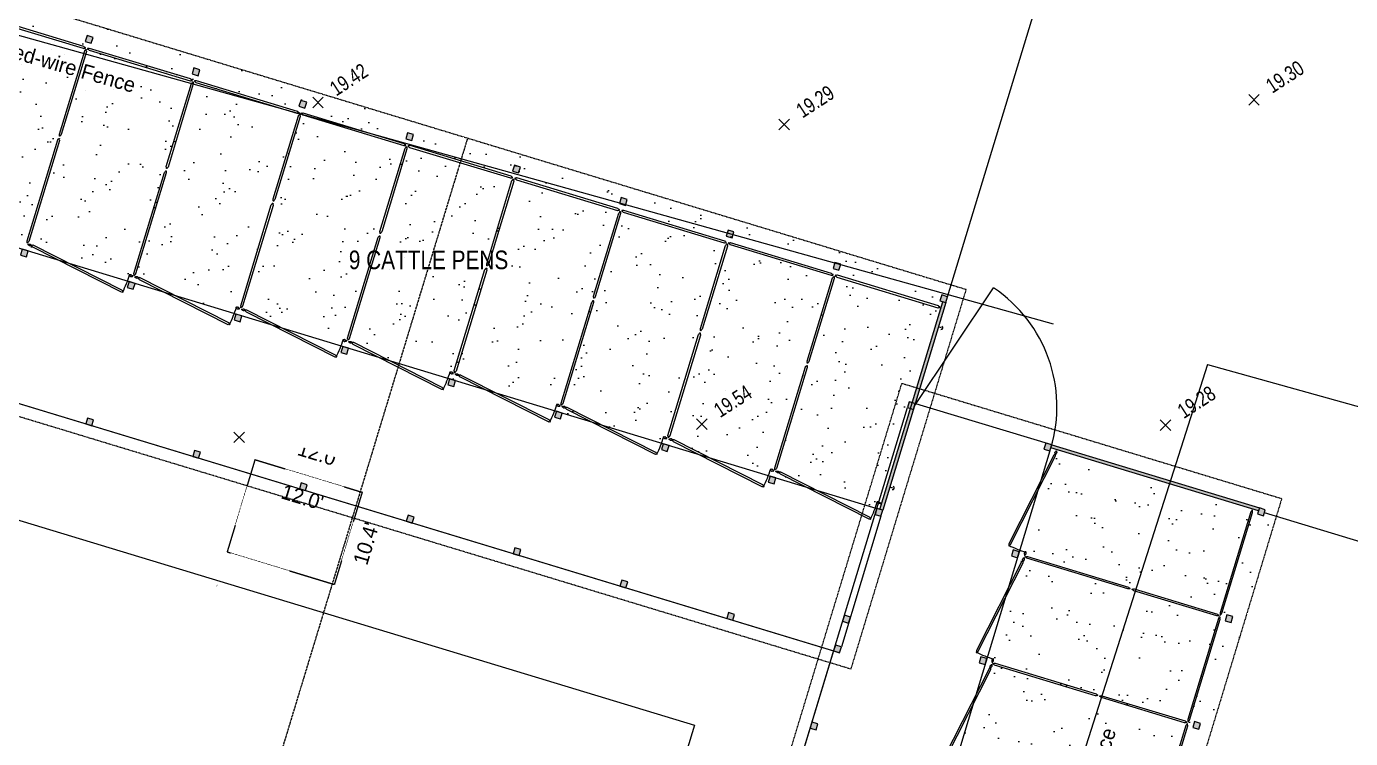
# Model space of a CAD drawing. Header units: inches. Extents: x -625442 to 34963, y -27993 to 66986.
# Drawn here: x -336129 to -334421, y 32038 to 32957 of the extents above; entities that cross this region are included whole.
import ezdxf
from ezdxf.enums import TextEntityAlignment as Align

# ---------------------------------------------------------------- set-up
doc = ezdxf.new("R2010")
doc.units = ezdxf.units.IN
doc.header["$LTSCALE"] = 0.5
doc.header["$MEASUREMENT"] = 0
for name, pattern in [('CENTERX2', [4, 2.5, -0.5, 0.5, -0.5]), ('DASHED2', [0.375, 0.25, -0.125]), ('HIDDEN', [0.375, 0.25, -0.125])]:
    doc.linetypes.add(name, pattern=pattern)
for name, color, linetype in [('A-ANNO-SYMB', 254, 'Continuous'), ('A-ANNO-TEXT', 30, 'Continuous'), ('A-BLDG-ELEV-HIDN', 252, 'HIDDEN'), ('A-ELEV-PATT-SH30', 201, 'Continuous'), ('A-FLOR-BELO-LGHT', 143, 'Continuous'), ('A-WALL-OTLN', 90, 'Continuous'), ('BUILDING', 253, 'DASHED2'), ('FENCE', 7, 'FEN_LINE'), ('P-BELOW-LIGHT', 143, 'Continuous'), ('P-DOOR', 51, 'Continuous'), ('P-FURNITURE', 201, 'Continuous'), ('SPOT ELEVATION TEXT', 252, 'Continuous'), ('TEXT', 7, 'Continuous')]:
    doc.layers.add(name, color=color, linetype=linetype)
doc.layers.add('HA-Grid Line', color=104, linetype='CENTERX2', lineweight=15)
doc.styles.add('1-8T', font='Arial.ttf', dxfattribs={"width": 0.8, "height": 24})
doc.styles.add('BLDG', font='IC-Romans.shx', dxfattribs={"width": 0.8})
doc.styles.get("Standard").update_dxf_attribs({"font": 'Arial.ttf'})
doc.styles.add('TXT', font='IC-Romans.shx')
doc.linetypes.add('FEN_LINE', pattern='A,0.5,-0.2,[" X ",Standard,S=0.1,R=0,X=-0.1,Y=-0.05],-0.25', length=0.95)

# ---------------------------------------------------------------- blocks, each defined once
blk = doc.blocks.new('SPT10')
at = {"color": 0, "linetype": 'Continuous'}
for p, q in [((-0.354, -0.354), (0.354, 0.354)), ((0.354, -0.354), (-0.354, 0.354))]:
    blk.add_line(p, q, dxfattribs=at)

msp = doc.modelspace()

# ---------------------------------------------------------------- hatches: boundary and pattern name
at = {"layer": 'A-ANNO-SYMB', "ltscale": 0.5}
h = msp.add_hatch(dxfattribs=at)
h.set_pattern_fill('ANSI31', color=256, angle=73.11484956)
h.set_pattern_definition([(118.11484956, (-208431.28136, 336450.3655), (-0.11025059531, -0.05890506119), [])])
h.paths.add_polyline_path([(-334914.91598, 31095.55714), (-334917.23961, 31087.90203), (-334909.5845, 31085.5784), (-334907.26087, 31093.23351)])
h.paths.add_polyline_path([(-335184.00669, 31173.05676), (-335185.1685, 31169.22921), (-334917.23961, 31087.90203), (-334916.0778, 31091.72959)])
h.paths.add_polyline_path([(-334873.09057, 31233.34914), (-334875.41421, 31225.69403), (-334867.7591, 31223.3704), (-334865.43546, 31231.02551)])
h.paths.add_polyline_path([(-335190.49998, 31179.20795), (-335192.82361, 31171.55284), (-335185.1685, 31169.22921), (-335184.00669, 31173.05676), (-335182.84487, 31176.88432)])
h.paths.add_polyline_path([(-335148.67458, 31316.99995), (-335150.99821, 31309.34484), (-335143.3431, 31307.02121), (-335141.01946, 31314.67632)])
h.paths.add_polyline_path([(-335106.84917, 31454.79195), (-335109.1728, 31447.13684), (-335101.51769, 31444.81321), (-335099.19406, 31452.46832)])
h.paths.add_polyline_path([(-334831.26517, 31371.14114), (-334833.5888, 31363.48603), (-334825.93369, 31361.1624), (-334823.61006, 31368.81751)])
h.paths.add_polyline_path([(-334789.43976, 31508.93314), (-334791.7634, 31501.27803), (-334784.10829, 31498.9544), (-334781.78465, 31506.60951)])
h.paths.add_polyline_path([(-335065.02376, 31592.58395), (-335067.3474, 31584.92884), (-335059.69229, 31582.60521), (-335057.36865, 31590.26032)])
h.paths.add_polyline_path([(-335023.19836, 31730.37595), (-335025.52199, 31722.72084), (-335017.86688, 31720.39721), (-335015.54325, 31728.05232)])
h.paths.add_polyline_path([(-334747.61436, 31646.72514), (-334749.93799, 31639.07003), (-334742.28288, 31636.7464), (-334739.95925, 31644.40151)])
h.paths.add_polyline_path([(-334705.78895, 31784.51714), (-334708.11259, 31776.86203), (-334700.45748, 31774.5384), (-334698.13384, 31782.19351)])
h.paths.add_polyline_path([(-334981.37295, 31868.16796), (-334983.69659, 31860.51284), (-334976.04148, 31858.18921), (-334973.71784, 31865.84432)])
h.paths.add_polyline_path([(-334939.54755, 32005.95996), (-334941.87118, 31998.30484), (-334934.21607, 31995.98121), (-334931.89244, 32003.63632)])
h.paths.add_polyline_path([(-334663.96355, 31922.30915), (-334666.28718, 31914.65403), (-334658.63207, 31912.3304), (-334656.30844, 31919.98551)])
h.paths.add_polyline_path([(-334622.13814, 32060.10115), (-334624.46178, 32052.44604), (-334616.80667, 32050.1224), (-334614.48303, 32057.77751)])
h.paths.add_polyline_path([(-334897.72214, 32143.75196), (-334900.04578, 32136.09685), (-334892.39067, 32133.77321), (-334890.06703, 32141.42832)])
h.paths.add_polyline_path([(-334855.89674, 32281.54396), (-334858.22037, 32273.88885), (-334850.56526, 32271.56521), (-334848.24163, 32279.22032)])
h.paths.add_polyline_path([(-334580.31274, 32197.89315), (-334582.63637, 32190.23804), (-334574.98126, 32187.9144), (-334572.65763, 32195.56951)])
h.paths.add_polyline_path([(-334538.48733, 32335.68515), (-334539.64915, 32331.85759), (-334540.81097, 32328.03004), (-334533.15585, 32325.7064), (-334530.83222, 32333.36151)])
h.paths.add_polyline_path([(-334806.41622, 32417.01232), (-334807.57804, 32413.18477), (-334539.64915, 32331.85759), (-334538.48733, 32335.68515)])
h.paths.add_polyline_path([(-334814.07133, 32419.33596), (-334816.39497, 32411.68085), (-334808.73986, 32409.35721), (-334806.41622, 32417.01232)])
h.paths.add_polyline_path([(-334990.13889, 32472.77953), (-334991.30071, 32468.95198), (-334992.46252, 32465.12442), (-334984.80741, 32462.80079), (-334982.48378, 32470.4559)])
h.paths.add_polyline_path([(-335031.9643, 32334.98753), (-335034.28793, 32327.33242), (-335026.63282, 32325.00879), (-335024.30918, 32332.6639)])
h.paths.add_polyline_path([(-335073.7897, 32197.19553), (-335076.11333, 32189.54042), (-335068.45822, 32187.21679), (-335066.13459, 32194.8719)])
h.paths.add_polyline_path([(-335115.61511, 32059.40353), (-335117.93874, 32051.74842), (-335110.28363, 32049.42478), (-335107.95999, 32057.0799)])
h.paths.add_polyline_path([(-335157.44051, 31921.61153), (-335159.76414, 31913.95642), (-335152.10903, 31911.63278), (-335149.7854, 31919.28789)])
h.paths.add_polyline_path([(-335199.26592, 31783.81953), (-335201.58955, 31776.16442), (-335193.93444, 31773.84078), (-335191.61081, 31781.49589)])
h.paths.add_polyline_path([(-335241.09132, 31646.02753), (-335243.41496, 31638.37242), (-335235.75984, 31636.04878), (-335233.43621, 31643.70389)])
h.paths.add_polyline_path([(-335282.91673, 31508.23553), (-335285.24036, 31500.58041), (-335277.58525, 31498.25678), (-335275.26162, 31505.91189)])
h.paths.add_polyline_path([(-335324.74213, 31370.44353), (-335327.06577, 31362.78841), (-335319.41065, 31360.46478), (-335317.08702, 31368.11989)])
h.paths.add_polyline_path([(-335366.56754, 31232.65152), (-335368.89117, 31224.99641), (-335361.23606, 31222.67278), (-335358.91243, 31230.32789)])
at = {"layer": 'A-ELEV-PATT-SH30', "ltscale": 0.5}
h = msp.add_hatch(dxfattribs=at)
h.set_pattern_fill('AR-SAND', color=256, scale=32, angle=163.11484956)
h.set_pattern_definition([(200.61485, (-286831.966, -12535.935), (-15.980045, -59.585694), [0, -48.64, 0, -54.4, 0, -52]), (170.61485, (-286831.97, -12535.935), (-80.42188, -69.96612), [0, -26.24, 0, -43.84, 0, -16.8]), (130.61485, (-286794.303, -12547.367), (-95.409007, 28.771216), [0, -16, 0, -57.6, 0, -75.2]), (120.61485, (-286794.3, -12547.37), (-100.20652, 1.06573), [0, -8, 0, -37.76, 0, -43.2])])
h.paths.add_polyline_path([(-335182.84487, 31176.88432), (-334807.57804, 32413.18477), (-334516.68382, 32324.88669), (-334891.95065, 31088.58624)])

# ---------------------------------------------------------------- linework, layer by layer
at = {"layer": 'A-BLDG-ELEV-HIDN', "ltscale": 0.5}
for p, q in [((-336202.932, 33008.11949), (-334916.87333, 32617.74904)), ((-334916.87333, 32617.74904), (-335065.58588, 32127.82192)), ((-335390.01048, 31210.5059), (-334999.64003, 32496.56458)), ((-334999.64003, 32496.56458), (-334509.71291, 32347.85202)), ((-334509.71291, 32347.85202), (-334900.08336, 31061.79335))]:
    msp.add_line(p, q, dxfattribs=at)
at = {"layer": 'A-FLOR-BELO-LGHT', "ltscale": 0.5}
for p, q in [((-334806.41622, 32417.01232), (-334990.13889, 32472.77953)), ((-335368.89117, 31224.99641), (-334992.46252, 32465.12442)), ((-334808.73986, 32409.35721), (-335182.84487, 31176.88432))]:
    msp.add_line(p, q, dxfattribs=at)
at = {"layer": 'A-WALL-OTLN', "ltscale": 0.5}
for p, q in [((-334948.67117, 32568.07854), (-334952.49873, 32569.24035)), ((-335011.40556, 32361.40281), (-335015.23311, 32362.56463))]:
    msp.add_line(p, q, dxfattribs=at)
for points in [[(-336045.31801, 32935.19603), (-336042.99438, 32942.85114), (-336050.64949, 32945.17477), (-336052.97312, 32937.51966)], [(-335907.52601, 32893.37062), (-335905.20238, 32901.02574), (-335912.85749, 32903.34937), (-335915.18112, 32895.69426)], [(-335769.73401, 32851.54522), (-335767.41038, 32859.20033), (-335775.06549, 32861.52396), (-335777.38912, 32853.86885)], [(-335631.94201, 32809.71981), (-335629.61838, 32817.37492), (-335637.27349, 32819.69856), (-335639.59712, 32812.04345)], [(-335494.15001, 32767.89441), (-335491.82638, 32775.54952), (-335499.48149, 32777.87315), (-335501.80512, 32770.21804)], [(-335356.35801, 32726.069), (-335354.03438, 32733.72411), (-335361.68949, 32736.04775), (-335364.01312, 32728.39264)], [(-335218.56601, 32684.2436), (-335216.24238, 32691.89871), (-335223.89749, 32694.22234), (-335226.22112, 32686.56723)], [(-336128.96882, 32659.61203), (-336126.64519, 32667.26714), (-336134.3003, 32669.59077), (-336136.62394, 32661.93566)], [(-335080.77401, 32642.41819), (-335078.45037, 32650.0733), (-335086.10549, 32652.39694), (-335088.42912, 32644.74183)], [(-335991.17682, 32617.78662), (-335988.85319, 32625.44173), (-335996.5083, 32627.76537), (-335998.83193, 32620.11026)], [(-334942.98201, 32600.59279), (-334940.65837, 32608.2479), (-334948.31349, 32610.57153), (-334950.63712, 32602.91642)], [(-335028.13674, 32333.82571), (-334946.80956, 32601.7546), (-334942.98201, 32600.59279), (-335024.30918, 32332.6639)], [(-335853.38482, 32575.96122), (-335851.06119, 32583.61633), (-335858.7163, 32585.93996), (-335861.03993, 32578.28485)], [(-335715.59282, 32534.13581), (-335713.26919, 32541.79092), (-335720.9243, 32544.11456), (-335723.24793, 32536.45945)], [(-334992.46252, 32465.12442), (-334984.80741, 32462.80079), (-334982.48378, 32470.4559), (-334990.13889, 32472.77953)], [(-336044.6204, 32441.71907), (-336042.29676, 32449.37418), (-336049.95187, 32451.69781), (-336052.27551, 32444.0427)], [(-335440.00882, 32450.485), (-335437.68519, 32458.14011), (-335445.3403, 32460.46375), (-335447.66393, 32452.80864)], [(-335302.21682, 32408.6596), (-335299.89319, 32416.31471), (-335307.5483, 32418.63834), (-335309.87193, 32410.98323)], [(-334816.39497, 32411.68085), (-334808.73986, 32409.35721), (-334806.41622, 32417.01232), (-334814.07133, 32419.33596)], [(-334806.41622, 32417.01232), (-334538.48733, 32335.68515), (-334539.64915, 32331.85759), (-334807.57804, 32413.18477)], [(-335906.8284, 32399.89366), (-335904.50476, 32407.54877), (-335912.15987, 32409.87241), (-335914.48351, 32402.21729)], [(-335164.42482, 32366.83419), (-335162.10119, 32374.4893), (-335169.7563, 32376.81294), (-335172.07993, 32369.15782)], [(-335034.28793, 32327.33242), (-335026.63282, 32325.00879), (-335024.30918, 32332.6639), (-335031.9643, 32334.98753)], [(-335026.63282, 32325.00879), (-335024.30918, 32332.6639), (-335031.9643, 32334.98753), (-335034.28793, 32327.33242)], [(-334540.81097, 32328.03004), (-334533.15585, 32325.7064), (-334530.83222, 32333.36151), (-334538.48733, 32335.68515)], [(-335631.24439, 32316.24285), (-335628.92076, 32323.89796), (-335636.57587, 32326.2216), (-335638.89951, 32318.56648)], [(-335493.45239, 32274.41745), (-335491.12876, 32282.07256), (-335498.78387, 32284.39619), (-335501.1075, 32276.74108)], [(-334858.22037, 32273.88885), (-334850.56526, 32271.56521), (-334848.24163, 32279.22032), (-334855.89674, 32281.54396)], [(-335355.66039, 32232.59204), (-335353.33676, 32240.24715), (-335360.99187, 32242.57078), (-335363.3155, 32234.91567)], [(-335217.86839, 32190.76663), (-335215.54476, 32198.42175), (-335223.19987, 32200.74538), (-335225.5235, 32193.09027)], [(-335076.11333, 32189.54042), (-335068.45822, 32187.21679), (-335066.13459, 32194.8719), (-335073.7897, 32197.19553)], [(-334582.63637, 32190.23804), (-334574.98126, 32187.9144), (-334572.65763, 32195.56951), (-334580.31274, 32197.89315)], [(-335080.07639, 32148.94123), (-335077.75276, 32156.59634), (-335085.40787, 32158.91997), (-335087.7315, 32151.26486)], [(-334900.04578, 32136.09685), (-334892.39067, 32133.77321), (-334890.06703, 32141.42832), (-334897.72214, 32143.75196)], [(-335117.93874, 32051.74842), (-335110.28363, 32049.42478), (-335107.95999, 32057.0799), (-335115.61511, 32059.40353)], [(-334624.46178, 32052.44604), (-334616.80667, 32050.1224), (-334614.48303, 32057.77751), (-334622.13814, 32060.10115)]]:
    msp.add_lwpolyline(points, close=True, dxfattribs=at)
for centre in [(-334948.67117, 32568.07854), (-335011.40556, 32361.40281)]:
    msp.add_arc(centre, 2, 253.11484956, 73.11484956, dxfattribs=at)
at = {"layer": 'BUILDING'}
for points in [[(-335834.14096, 32398.08465), (-335870.00045, 32279.1342)], [(-335834.14096, 32398.08465), (-335695.90161, 32356.03041)], [(-335695.79621, 32356.37844), (-335731.76066, 32237.07983)], [(-335870.00045, 32279.1342), (-335731.76066, 32237.07983)], [(-335882.80053, 32236.67473), (-335883.49325, 32234.37687)]]:
    msp.add_lwpolyline(points, dxfattribs=at)
at = {"layer": 'FENCE'}
for points in [[(-336824.1653, 33137.0938), (-334804.55874, 32573.37983)], [(-334605.50601, 32520.83878), (-334925.05576, 31518.32172)], [(-334605.50601, 32520.83878), (-333034.23934, 32082.89605)]]:
    msp.add_lwpolyline(points, dxfattribs=at)
at = {"layer": 'P-BELOW-LIGHT'}
for p, q in [((-334940.65837, 32608.2479), (-334731.53135, 33297.2079)), ((-335026.63282, 32325.00879), (-335077.75276, 32156.59634))]:
    msp.add_line(p, q, dxfattribs=at)
msp.add_lwpolyline([(-333800.33179, 30757.23609), (-333425.06496, 31993.53654), (-334531.99404, 32329.53396)], dxfattribs=at)
at = {"layer": 'P-DOOR'}
msp.add_line((-334983.6456, 32466.62834), (-334881.36647, 32619.58252), dxfattribs=at)
msp.add_arc((-334983.6456, 32466.62834), 184, 343.11484956, 56.22969912, dxfattribs=at)
at = {"layer": 'P-FURNITURE', "ltscale": 0.5, "flags": 128}
for points in [[(-336055.59502, 32928.69621, 0.2506464417), (-336054.49638, 32928.91488), (-336053.43216, 32928.76437, 0.8565738161), (-336053.14515, 32929.7099), (-336054.11347, 32930.17634, 0.2506464418), (-336054.90519, 32930.96882), (-336185.14532, 32970.50193, 0.2506464418), (-336186.24397, 32970.28325), (-336187.30819, 32970.43377, 0.8565738161), (-336187.59519, 32969.48823), (-336186.62687, 32969.02179, 0.2506464417), (-336185.83515, 32968.22932)], [(-336051.48475, 32924.59256), (-336084.04695, 32817.31776, -0.2506464417), (-336084.83943, 32816.52604), (-336085.30587, 32815.55772, -0.8565738161), (-336086.25141, 32815.84472), (-336086.10089, 32816.90894, -0.2506464418), (-336086.31957, 32818.00759), (-336053.75736, 32925.28238, -0.2506464418), (-336052.96488, 32926.0741), (-336052.49844, 32927.04243, -0.8565738161), (-336051.5529, 32926.75542), (-336051.70342, 32925.6912, -0.2506464417)], [(-335917.81121, 32886.87329, 0.2506464417), (-335916.71256, 32887.09196), (-335915.64834, 32886.94145, 0.8565738161), (-335915.36134, 32887.88698), (-335916.32966, 32888.35342, 0.2506464418), (-335917.12138, 32889.1459), (-336047.36151, 32928.67901, 0.2506464418), (-336048.46015, 32928.46033), (-336049.52437, 32928.61085, 0.8565738161), (-336049.81138, 32927.66531), (-336048.84306, 32927.19887, 0.2506464417), (-336048.05134, 32926.4064)], [(-335913.69275, 32882.76715), (-335946.25495, 32775.49235, -0.2506464417), (-335947.04743, 32774.70063), (-335947.51387, 32773.73231, -0.8565738161), (-335948.45941, 32774.01932), (-335948.30889, 32775.08354, -0.2506464418), (-335948.52756, 32776.18218), (-335915.96536, 32883.45698, -0.2506464418), (-335915.17288, 32884.2487), (-335914.70644, 32885.21702, -0.8565738161), (-335913.7609, 32884.93001), (-335913.91142, 32883.86579, -0.2506464417)], [(-335780.02739, 32845.05037, 0.2506464417), (-335778.92875, 32845.26904), (-335777.86453, 32845.11852, 0.8565738161), (-335777.57752, 32846.06406), (-335778.54584, 32846.5305, 0.2506464418), (-335779.33756, 32847.32298), (-335909.57769, 32886.85609, 0.2506464418), (-335910.67634, 32886.63741), (-335911.74055, 32886.78793, 0.8565738161), (-335912.02756, 32885.84239), (-335911.05924, 32885.37595, 0.2506464417), (-335910.26752, 32884.58348)], [(-335775.90074, 32840.94174), (-335808.46295, 32733.66695, -0.2506464417), (-335809.25543, 32732.87523), (-335809.72187, 32731.90691, -0.8565738161), (-335810.66741, 32732.19391), (-335810.51689, 32733.25813, -0.2506464418), (-335810.73556, 32734.35678), (-335778.17336, 32841.63157, -0.2506464418), (-335777.38088, 32842.42329), (-335776.91444, 32843.39161, -0.8565738161), (-335775.9689, 32843.10461), (-335776.11942, 32842.04039, -0.2506464417)], [(-335642.24357, 32803.22745, 0.2506464417), (-335641.14493, 32803.44612), (-335640.08071, 32803.2956, 0.8565738161), (-335639.7937, 32804.24114), (-335640.76203, 32804.70758, 0.2506464418), (-335641.55375, 32805.50006), (-335771.79388, 32845.03317, 0.2506464418), (-335772.89252, 32844.81449), (-335773.95674, 32844.96501, 0.8565738161), (-335774.24375, 32844.01947), (-335773.27542, 32843.55303, 0.2506464417), (-335772.4837, 32842.76055)], [(-336086.33925, 32809.76589), (-336125.87236, 32679.52576, -0.2506464417), (-336126.66484, 32678.73404), (-336127.13128, 32677.76572, -0.8565738161), (-336128.07681, 32678.05272), (-336127.9263, 32679.11694, -0.2506464418), (-336128.14497, 32680.21559), (-336088.61186, 32810.45572, -0.2506464418), (-336087.81939, 32811.24744), (-336087.35294, 32812.21576, -0.8565738161), (-336086.40741, 32811.92875), (-336086.55792, 32810.86453, -0.2506464417)], [(-335638.10874, 32799.11634), (-335670.67095, 32691.84154, -0.2506464417), (-335671.46343, 32691.04982), (-335671.92987, 32690.0815, -0.8565738161), (-335672.8754, 32690.36851), (-335672.72489, 32691.43273, -0.2506464418), (-335672.94356, 32692.53137), (-335640.38135, 32799.80617, -0.2506464418), (-335639.58888, 32800.59789), (-335639.12244, 32801.56621, -0.8565738161), (-335638.1769, 32801.2792), (-335638.32742, 32800.21498, -0.2506464417)], [(-335504.45976, 32761.40452, 0.2506464417), (-335503.36111, 32761.6232), (-335502.2969, 32761.47268, 0.8565738161), (-335502.00989, 32762.41822), (-335502.97821, 32762.88466, 0.2506464418), (-335503.76993, 32763.67714), (-335634.01006, 32803.21024, 0.2506464418), (-335635.1087, 32802.99157), (-335636.17292, 32803.14209, 0.8565738161), (-335636.45993, 32802.19655), (-335635.49161, 32801.73011, 0.2506464417), (-335634.69989, 32800.93763)], [(-335948.54725, 32767.94048), (-335988.08036, 32637.70035, -0.2506464417), (-335988.87283, 32636.90863), (-335989.33928, 32635.94031, -0.8565738161), (-335990.28481, 32636.22732), (-335990.1343, 32637.29154, -0.2506464418), (-335990.35297, 32638.39018), (-335950.81986, 32768.63031, -0.2506464418), (-335950.02738, 32769.42203), (-335949.56094, 32770.39035, -0.8565738161), (-335948.61541, 32770.10334), (-335948.76592, 32769.03913, -0.2506464417)], [(-335500.31674, 32757.29093), (-335532.87895, 32650.01614, -0.2506464417), (-335533.67143, 32649.22442), (-335534.13787, 32648.2561, -0.8565738161), (-335535.0834, 32648.5431), (-335534.93289, 32649.60732, -0.2506464418), (-335535.15156, 32650.70597), (-335502.58935, 32757.98076, -0.2506464418), (-335501.79688, 32758.77248), (-335501.33044, 32759.7408, -0.8565738161), (-335500.3849, 32759.4538), (-335500.53542, 32758.38958, -0.2506464417)], [(-335366.67097, 32719.59797, 0.2506464417), (-335365.57233, 32719.81665), (-335364.50811, 32719.66613, 0.8565738161), (-335364.2211, 32720.61167), (-335365.18942, 32721.07811, 0.2506464418), (-335365.98114, 32721.87058), (-335496.22128, 32761.40369, 0.2506464418), (-335497.31992, 32761.18502), (-335498.38414, 32761.33554, 0.8565738161), (-335498.67115, 32760.39), (-335497.70282, 32759.92356, 0.2506464417), (-335496.9111, 32759.13108)], [(-335810.75525, 32726.11508), (-335850.28836, 32595.87495, -0.2506464417), (-335851.08083, 32595.08323), (-335851.54728, 32594.11491, -0.8565738161), (-335852.49281, 32594.40191), (-335852.34229, 32595.46613, -0.2506464418), (-335852.56097, 32596.56478), (-335813.02786, 32726.80491, -0.2506464418), (-335812.23538, 32727.59663), (-335811.76894, 32728.56495, -0.8565738161), (-335810.82341, 32728.27794), (-335810.97392, 32727.21372, -0.2506464417)], [(-335362.52474, 32715.46553), (-335395.08695, 32608.19073, -0.2506464417), (-335395.87943, 32607.39901), (-335396.34587, 32606.43069, -0.8565738161), (-335397.2914, 32606.7177), (-335397.14089, 32607.78192, -0.2506464418), (-335397.35956, 32608.88056), (-335364.79735, 32716.15536, -0.2506464418), (-335364.00488, 32716.94708), (-335363.53844, 32717.9154, -0.8565738161), (-335362.5929, 32717.62839), (-335362.74342, 32716.56417, -0.2506464417)], [(-335228.84623, 32677.76263, 0.2506464417), (-335227.74759, 32677.9813), (-335226.68337, 32677.83079, 0.8565738161), (-335226.39636, 32678.77632), (-335227.36468, 32679.24277, 0.2506464418), (-335228.1564, 32680.03524), (-335358.39653, 32719.56835, 0.2506464418), (-335359.49518, 32719.34968), (-335360.5594, 32719.50019, 0.8565738161), (-335360.8464, 32718.55466), (-335359.87808, 32718.08822, 0.2506464417), (-335359.08636, 32717.29574)], [(-336006.90559, 32614.43925, 0.2506464417), (-336005.78567, 32614.46382), (-336004.76375, 32614.13079, 0.8565738161), (-336004.31692, 32615.01213), (-336005.18953, 32615.63963, 0.2506464418), (-336005.83161, 32616.55755), (-336120.18437, 32674.53475, 0.2506464418), (-336121.3043, 32674.51018), (-336122.32621, 32674.84321, 0.8565738161), (-336122.77305, 32673.96188), (-336121.90044, 32673.33437, 0.2506464417), (-336121.25836, 32672.41646)], [(-335672.96325, 32684.28967), (-335712.49636, 32554.04954, -0.2506464417), (-335713.28883, 32553.25782), (-335713.75527, 32552.2895, -0.8565738161), (-335714.70081, 32552.57651), (-335714.55029, 32553.64073, -0.2506464418), (-335714.76897, 32554.73937), (-335675.23586, 32684.9795, -0.2506464418), (-335674.44338, 32685.77122), (-335673.97694, 32686.73954, -0.8565738161), (-335673.03141, 32686.45253), (-335673.18192, 32685.38832, -0.2506464417)], [(-335224.73274, 32673.64012), (-335257.29495, 32566.36533, -0.2506464417), (-335258.08743, 32565.57361), (-335258.55387, 32564.60529, -0.8565738161), (-335259.4994, 32564.89229), (-335259.34889, 32565.95651, -0.2506464418), (-335259.56756, 32567.05516), (-335227.00535, 32674.32995, -0.2506464418), (-335226.21288, 32675.12167), (-335225.74643, 32676.08999, -0.8565738161), (-335224.8009, 32675.80299), (-335224.95142, 32674.73877, -0.2506464417)], [(-335091.05423, 32635.93723, 0.2506464417), (-335089.95559, 32636.1559), (-335088.89137, 32636.00538, 0.8565738161), (-335088.60436, 32636.95092), (-335089.57268, 32637.41736, 0.2506464418), (-335090.3644, 32638.20984), (-335220.60453, 32677.74295, 0.2506464418), (-335221.70318, 32677.52427), (-335222.7674, 32677.67479, 0.8565738161), (-335223.0544, 32676.72925), (-335222.08608, 32676.26281, 0.2506464417), (-335221.29436, 32675.47033)], [(-335869.11359, 32572.61384, 0.2506464417), (-335867.99367, 32572.63842), (-335866.97175, 32572.30539, 0.8565738161), (-335866.52491, 32573.18672), (-335867.39753, 32573.81422, 0.2506464418), (-335868.03961, 32574.73214), (-335982.39237, 32632.70935, 0.2506464418), (-335983.5123, 32632.68477), (-335984.53421, 32633.0178, 0.8565738161), (-335984.98105, 32632.13647), (-335984.10843, 32631.50897, 0.2506464417), (-335983.46635, 32630.59105)], [(-335086.94074, 32631.81472), (-335119.50295, 32524.53992, -0.2506464417), (-335120.29542, 32523.7482), (-335120.76187, 32522.77988, -0.8565738161), (-335121.7074, 32523.06689), (-335121.55689, 32524.13111, -0.2506464418), (-335121.77556, 32525.22975), (-335089.21335, 32632.50455, -0.2506464418), (-335088.42088, 32633.29627), (-335087.95443, 32634.26459, -0.8565738161), (-335087.0089, 32633.97758), (-335087.15941, 32632.91336, -0.2506464417)], [(-334953.26223, 32594.11182, 0.2506464417), (-334952.16359, 32594.33049), (-334951.09937, 32594.17998, 0.8565738161), (-334950.81236, 32595.12551), (-334951.78068, 32595.59196, 0.2506464418), (-334952.5724, 32596.38443), (-335082.81253, 32635.91754, 0.2506464418), (-335083.91118, 32635.69887), (-335084.9754, 32635.84938, 0.8565738161), (-335085.2624, 32634.90385), (-335084.29408, 32634.43741, 0.2506464417), (-335083.50236, 32633.64493)], [(-335731.32159, 32530.78844, 0.2506464417), (-335730.20166, 32530.81301), (-335729.17975, 32530.47998, 0.8565738161), (-335728.73291, 32531.36132), (-335729.60553, 32531.98882, 0.2506464418), (-335730.24761, 32532.90674), (-335844.60037, 32590.88394, 0.2506464418), (-335845.7203, 32590.85937), (-335846.74221, 32591.1924, 0.8565738161), (-335847.18905, 32590.31106), (-335846.31643, 32589.68356, 0.2506464417), (-335845.67435, 32588.76565)], [(-335397.37925, 32600.63886), (-335436.91236, 32470.39873, -0.2506464417), (-335437.70483, 32469.60701), (-335438.17127, 32468.63869, -0.8565738161), (-335439.11681, 32468.9257), (-335438.96629, 32469.98992, -0.2506464418), (-335439.18497, 32471.08856), (-335399.65186, 32601.32869, -0.2506464418), (-335398.85938, 32602.12041), (-335398.39294, 32603.08873, -0.8565738161), (-335397.4474, 32602.80172), (-335397.59792, 32601.73751, -0.2506464417)], [(-335259.58725, 32558.81346), (-335299.12035, 32428.57333, -0.2506464417), (-335299.91283, 32427.78161), (-335300.37927, 32426.81328, -0.8565738161), (-335301.32481, 32427.10029), (-335301.17429, 32428.16451, -0.2506464418), (-335301.39297, 32429.26315), (-335261.85986, 32559.50329, -0.2506464418), (-335261.06738, 32560.29501), (-335260.60094, 32561.26333, -0.8565738161), (-335259.6554, 32560.97632), (-335259.80592, 32559.9121, -0.2506464417)], [(-335121.79524, 32516.98805), (-335161.32835, 32386.74792, -0.2506464417), (-335162.12083, 32385.9562), (-335162.58727, 32384.98788, -0.8565738161), (-335163.53281, 32385.27489), (-335163.38229, 32386.3391, -0.2506464418), (-335163.60097, 32387.43775), (-335124.06786, 32517.67788, -0.2506464418), (-335123.27538, 32518.4696), (-335122.80894, 32519.43792, -0.8565738161), (-335121.8634, 32519.15091), (-335122.01392, 32518.0867, -0.2506464417)], [(-335317.94559, 32405.31222, 0.2506464417), (-335316.82566, 32405.3368), (-335315.80375, 32405.00377, 0.8565738161), (-335315.35691, 32405.8851), (-335316.22953, 32406.5126, 0.2506464418), (-335316.87161, 32407.43052), (-335431.22437, 32465.40773, 0.2506464418), (-335432.34429, 32465.38315), (-335433.36621, 32465.71618, 0.8565738161), (-335433.81305, 32464.83485), (-335432.94043, 32464.20735, 0.2506464417), (-335432.29835, 32463.28943)], [(-335180.15359, 32363.48682, 0.2506464417), (-335179.03366, 32363.51139), (-335178.01175, 32363.17836, 0.8565738161), (-335177.56491, 32364.0597), (-335178.43752, 32364.6872, 0.2506464418), (-335179.0796, 32365.60511), (-335293.43237, 32423.58232, 0.2506464418), (-335294.55229, 32423.55775), (-335295.57421, 32423.89078, 0.8565738161), (-335296.02104, 32423.00944), (-335295.14843, 32422.38194, 0.2506464417), (-335294.50635, 32421.46402)], [(-334861.56775, 32289.61762, 0.2506464417), (-334861.54317, 32288.49769), (-334861.8762, 32287.47578, 0.8565738161), (-334860.99487, 32287.02894), (-334860.36737, 32287.90155, 0.2506464418), (-334859.44945, 32288.54363), (-334801.47224, 32402.8964, 0.2506464418), (-334801.49682, 32404.01632), (-334801.16379, 32405.03823, 0.8565738161), (-334802.04512, 32405.48507), (-334802.67262, 32404.61246, 0.2506464417), (-334803.59054, 32403.97038)], [(-335042.36159, 32321.66141, 0.2506464417), (-335041.24166, 32321.68599), (-335040.21975, 32321.35296, 0.8565738161), (-335039.77291, 32322.23429), (-335040.64552, 32322.86179, 0.2506464418), (-335041.2876, 32323.77971), (-335155.64037, 32381.75692, 0.2506464418), (-335156.76029, 32381.73234), (-335157.78221, 32382.06537, 0.8565738161), (-335158.22904, 32381.18404), (-335157.35643, 32380.55654, 0.2506464417), (-335156.71435, 32379.63862)], [(-334589.13619, 32200.51504, 0.2506464417), (-334588.91752, 32199.4164), (-334589.06803, 32198.35218, 0.8565738161), (-334588.1225, 32198.06517), (-334587.65606, 32199.03349, 0.2506464418), (-334586.86358, 32199.82521), (-334547.33047, 32330.06535, 0.2506464418), (-334547.54915, 32331.16399), (-334547.39863, 32332.22821, 0.8565738161), (-334548.34417, 32332.51522), (-334548.81061, 32331.54689, 0.2506464417), (-334549.60308, 32330.75517)], [(-334903.39315, 32151.82561, 0.2506464417), (-334903.36858, 32150.70569), (-334903.70161, 32149.68378, 0.8565738161), (-334902.82027, 32149.23694), (-334902.19277, 32150.10955, 0.2506464418), (-334901.27485, 32150.75163), (-334843.29765, 32265.10439, 0.2506464418), (-334843.32222, 32266.22432), (-334842.98919, 32267.24623, 0.8565738161), (-334843.87053, 32267.69307), (-334844.49803, 32266.82046, 0.2506464417), (-334845.41594, 32266.17838)], [(-334708.06651, 32231.25927), (-334838.30664, 32270.79238, -0.2506464417), (-334839.09836, 32271.58486), (-334840.06668, 32272.0513, -0.8565738161), (-334839.77968, 32272.99683), (-334838.71546, 32272.84632, -0.2506464418), (-334837.61681, 32273.06499), (-334707.37668, 32233.53188, -0.2506464418), (-334706.58496, 32232.73941), (-334705.61664, 32232.27297, -0.8565738161), (-334705.90365, 32231.32743), (-334706.96787, 32231.47795, -0.2506464417)], [(-334593.23985, 32196.40477), (-334700.51464, 32228.96698, -0.2506464417), (-334701.30636, 32229.75945), (-334702.27468, 32230.22589, -0.8565738161), (-334701.98768, 32231.17143), (-334700.92346, 32231.02091, -0.2506464418), (-334699.82481, 32231.23959), (-334592.55002, 32198.67738, -0.2506464418), (-334591.7583, 32197.8849), (-334590.78998, 32197.41846, -0.8565738161), (-334591.07698, 32196.47293), (-334592.1412, 32196.62344, -0.2506464417)], [(-334630.95911, 32062.73123, 0.2506464417), (-334630.74044, 32061.63258), (-334630.89096, 32060.56837, 0.8565738161), (-334629.94542, 32060.28136), (-334629.47898, 32061.24968, 0.2506464418), (-334628.6865, 32062.0414), (-334589.15339, 32192.28153, 0.2506464418), (-334589.37207, 32193.38017), (-334589.22155, 32194.44439, 0.8565738161), (-334590.16709, 32194.7314), (-334590.63353, 32193.76308, 0.2506464417), (-334591.426, 32192.97136)], [(-334945.21856, 32014.03361, 0.2506464417), (-334945.19398, 32012.91369), (-334945.52701, 32011.89178, 0.8565738161), (-334944.64568, 32011.44494), (-334944.01818, 32012.31755, 0.2506464418), (-334943.10026, 32012.95963), (-334885.12305, 32127.31239, 0.2506464418), (-334885.14763, 32128.43232), (-334884.8146, 32129.45423, 0.8565738161), (-334885.69593, 32129.90107), (-334886.32343, 32129.02846, 0.2506464417), (-334887.24135, 32128.38638)], [(-334749.89192, 32093.46727), (-334880.13205, 32133.00038, -0.2506464417), (-334880.92377, 32133.79286), (-334881.89209, 32134.2593, -0.8565738161), (-334881.60508, 32135.20483), (-334880.54086, 32135.05432, -0.2506464418), (-334879.44222, 32135.27299), (-334749.20209, 32095.73988, -0.2506464418), (-334748.41037, 32094.94741), (-334747.44205, 32094.48097, -0.8565738161), (-334747.72906, 32093.53543), (-334748.79327, 32093.68595, -0.2506464417)], [(-334635.06525, 32058.61277), (-334742.34005, 32091.17498, -0.2506464417), (-334743.13177, 32091.96745), (-334744.10009, 32092.43389, -0.8565738161), (-334743.81308, 32093.37943), (-334742.74886, 32093.22891, -0.2506464418), (-334741.65022, 32093.44759), (-334634.37542, 32060.88538, -0.2506464418), (-334633.5837, 32060.0929), (-334632.61538, 32059.62646, -0.8565738161), (-334632.90239, 32058.68093), (-334633.96661, 32058.83144, -0.2506464417)], [(-334672.78203, 31924.94741, 0.2506464417), (-334672.56336, 31923.84877), (-334672.71388, 31922.78455, 0.8565738161), (-334671.76834, 31922.49754), (-334671.3019, 31923.46586, 0.2506464418), (-334670.50942, 31924.25758), (-334630.97631, 32054.49771, 0.2506464418), (-334631.19499, 32055.59636), (-334631.04447, 32056.66058, 0.8565738161), (-334631.99001, 32056.94758), (-334632.45645, 32055.97926, 0.2506464417), (-334633.24893, 32055.18754)]]:
    msp.add_lwpolyline(points, format="xyb", close=True, dxfattribs=at)
for points in [[(-336124.0257, 32676.07344, -0.2496291565), (-336123.23708, 32675.28353), (-336122.26448, 32674.81839, -0.8565738161), (-336122.55149, 32673.87286), (-336123.61571, 32674.02337, -0.2517319685), (-336124.71809, 32673.80161, -0.2506464417), (-336125.50981, 32674.59409), (-336126.47813, 32675.06053, -0.8565738161), (-336126.19113, 32676.00607), (-336125.12691, 32675.85555, -0.2506464418), (-336124.02826, 32676.07422)], [(-335993.7907, 32636.54189, 0.2496291565), (-335994.88534, 32636.32362), (-335995.95239, 32636.4776, 0.8565738161), (-335996.2394, 32635.53207), (-335995.27108, 32635.06563, 0.2517319685), (-335994.47796, 32634.2685, 0.2506464417), (-335993.37932, 32634.48718), (-335992.3151, 32634.33666, 0.8565738161), (-335992.02809, 32635.2822), (-335992.99641, 32635.74864, 0.2506464418), (-335993.78813, 32636.54112)], [(-335986.23369, 32634.24804, -0.2496291565), (-335985.44508, 32633.45813), (-335984.47248, 32632.99299, -0.8565738161), (-335984.75949, 32632.04745), (-335985.8237, 32632.19797, -0.2517319685), (-335986.92609, 32631.97621, -0.2506464417), (-335987.71781, 32632.76868), (-335988.68613, 32633.23513, -0.8565738161), (-335988.39912, 32634.18066), (-335987.33491, 32634.03014, -0.2506464418), (-335986.23626, 32634.24882)], [(-335855.9987, 32594.71649, 0.2496291565), (-335857.09334, 32594.49822), (-335858.16039, 32594.6522, 0.8565738161), (-335858.4474, 32593.70666), (-335857.47908, 32593.24022, 0.2517319685), (-335856.68596, 32592.4431, 0.2506464417), (-335855.58732, 32592.66177), (-335854.5231, 32592.51126, 0.8565738161), (-335854.23609, 32593.45679), (-335855.20441, 32593.92323, 0.2506464418), (-335855.99613, 32594.71571)], [(-335848.44169, 32592.42263, -0.2496291565), (-335847.65308, 32591.63272), (-335846.68048, 32591.16758, -0.8565738161), (-335846.96749, 32590.22205), (-335848.0317, 32590.37256, -0.2517319685), (-335849.13409, 32590.1508, -0.2506464417), (-335849.92581, 32590.94328), (-335850.89413, 32591.40972, -0.8565738161), (-335850.60712, 32592.35526), (-335849.54291, 32592.20474, -0.2506464418), (-335848.44426, 32592.42341)], [(-335718.2067, 32552.89108, 0.2496291565), (-335719.30133, 32552.67281), (-335720.36839, 32552.82679, 0.8565738161), (-335720.6554, 32551.88126), (-335719.68707, 32551.41481, 0.2517319685), (-335718.89396, 32550.61769, 0.2506464417), (-335717.79531, 32550.83637), (-335716.7311, 32550.68585, 0.8565738161), (-335716.44409, 32551.63139), (-335717.41241, 32552.09783, 0.2506464418), (-335718.20413, 32552.8903)], [(-335710.64969, 32550.59723, -0.2496291565), (-335709.86108, 32549.80732), (-335708.88848, 32549.34218, -0.8565738161), (-335709.17549, 32548.39664), (-335710.2397, 32548.54716, -0.2517319685), (-335711.34209, 32548.3254, -0.2506464417), (-335712.13381, 32549.11787), (-335713.10213, 32549.58432, -0.8565738161), (-335712.81512, 32550.52985), (-335711.75091, 32550.37933, -0.2506464418), (-335710.65226, 32550.59801)], [(-335442.6227, 32469.24027, 0.2496291565), (-335443.71733, 32469.022), (-335444.78439, 32469.17598, 0.8565738161), (-335445.07139, 32468.23045), (-335444.10307, 32467.764, 0.2517319685), (-335443.30996, 32466.96688, 0.2506464417), (-335442.21131, 32467.18556), (-335441.1471, 32467.03504, 0.8565738161), (-335440.86009, 32467.98058), (-335441.82841, 32468.44702, 0.2506464418), (-335442.62013, 32469.23949)], [(-335435.06569, 32466.94642, -0.2496291565), (-335434.27708, 32466.15651), (-335433.30448, 32465.69137, -0.8565738161), (-335433.59148, 32464.74583), (-335434.6557, 32464.89635, -0.2517319685), (-335435.75809, 32464.67459, -0.2506464417), (-335436.54981, 32465.46706), (-335437.51813, 32465.9335, -0.8565738161), (-335437.23112, 32466.87904), (-335436.1669, 32466.72852, -0.2506464418), (-335435.06826, 32466.9472)], [(-335304.8307, 32427.41487, 0.2496291565), (-335305.92533, 32427.1966), (-335306.99239, 32427.35058, 0.8565738161), (-335307.27939, 32426.40504), (-335306.31107, 32425.9386, 0.2517319685), (-335305.51796, 32425.14148, 0.2506464417), (-335304.41931, 32425.36015), (-335303.3551, 32425.20964, 0.8565738161), (-335303.06809, 32426.15517), (-335304.03641, 32426.62161, 0.2506464418), (-335304.82813, 32427.41409)], [(-335297.27369, 32425.12101, -0.2496291565), (-335296.48508, 32424.3311), (-335295.51248, 32423.86596, -0.8565738161), (-335295.79948, 32422.92043), (-335296.8637, 32423.07094, -0.2517319685), (-335297.96609, 32422.84918, -0.2506464417), (-335298.75781, 32423.64166), (-335299.72613, 32424.1081, -0.8565738161), (-335299.43912, 32425.05363), (-335298.3749, 32424.90312, -0.2506464418), (-335297.27626, 32425.12179)], [(-334799.93355, 32406.73772, -0.2496291565), (-334800.72346, 32405.94911), (-334801.1886, 32404.9765, -0.8565738161), (-334802.13414, 32405.26351), (-334801.98362, 32406.32773, -0.2517319685), (-334802.20538, 32407.43011, -0.2506464417), (-334801.41291, 32408.22183), (-334800.94646, 32409.19016, -0.8565738161), (-334800.00093, 32408.90315), (-334800.15145, 32407.83893, -0.2506464418), (-334799.93277, 32406.74029)], [(-335167.0387, 32385.58946, 0.2496291565), (-335168.13333, 32385.37119), (-335169.20038, 32385.52517, 0.8565738161), (-335169.48739, 32384.57964), (-335168.51907, 32384.11319, 0.2517319685), (-335167.72596, 32383.31607, 0.2506464417), (-335166.62731, 32383.53475), (-335165.56309, 32383.38423, 0.8565738161), (-335165.27609, 32384.32977), (-335166.24441, 32384.79621, 0.2506464418), (-335167.03613, 32385.58868)], [(-335159.48169, 32383.29561, -0.2496291565), (-335158.69308, 32382.5057), (-335157.72047, 32382.04056, -0.8565738161), (-335158.00748, 32381.09502), (-335159.0717, 32381.24554, -0.2517319685), (-335160.17409, 32381.02378, -0.2506464417), (-335160.96581, 32381.81625), (-335161.93413, 32382.28269, -0.8565738161), (-335161.64712, 32383.22823), (-335160.5829, 32383.07771, -0.2506464418), (-335159.48426, 32383.29639)], [(-335029.2467, 32343.76406, 0.2496291565), (-335030.34133, 32343.54579), (-335031.40838, 32343.69977, 0.8565738161), (-335031.69539, 32342.75423), (-335030.72707, 32342.28779, 0.2517319685), (-335029.93396, 32341.49067, 0.2506464417), (-335028.83531, 32341.70934), (-335027.77109, 32341.55883, 0.8565738161), (-335027.48409, 32342.50436), (-335028.45241, 32342.9708, 0.2506464418), (-335029.24413, 32343.76328)], [(-334841.75896, 32268.94572, -0.2496291565), (-334842.54887, 32268.15711), (-334843.01401, 32267.1845, -0.8565738161), (-334843.95954, 32267.47151), (-334843.80903, 32268.53573, -0.2517319685), (-334844.03079, 32269.63811, -0.2506464417), (-334843.23831, 32270.42983), (-334842.77187, 32271.39816, -0.8565738161), (-334841.82633, 32271.11115), (-334841.97685, 32270.04693, -0.2506464418), (-334841.75818, 32268.94829)], [(-334839.4651, 32276.50272, 0.2496291565), (-334839.68337, 32277.59736), (-334839.52939, 32278.66441, 0.8565738161), (-334840.47493, 32278.95142), (-334840.94137, 32277.9831, 0.2517319685), (-334841.73849, 32277.18998, 0.2506464417), (-334841.51982, 32276.09134), (-334841.67033, 32275.02712, 0.8565738161), (-334840.7248, 32274.74011), (-334840.25836, 32275.70844, 0.2506464418), (-334839.46588, 32276.50016)], [(-334883.58436, 32131.15372, -0.2496291565), (-334884.37427, 32130.36511), (-334884.83941, 32129.3925, -0.8565738161), (-334885.78495, 32129.67951), (-334885.63443, 32130.74373, -0.2517319685), (-334885.85619, 32131.84611, -0.2506464417), (-334885.06372, 32132.63783), (-334884.59727, 32133.60615, -0.8565738161), (-334883.65174, 32133.31915), (-334883.80226, 32132.25493, -0.2506464418), (-334883.58358, 32131.15628)], [(-334881.29051, 32138.71072, 0.2496291565), (-334881.50878, 32139.80536), (-334881.3548, 32140.87241, 0.8565738161), (-334882.30033, 32141.15942), (-334882.76677, 32140.1911, 0.2517319685), (-334883.5639, 32139.39798, 0.2506464417), (-334883.34522, 32138.29934), (-334883.49574, 32137.23512, 0.8565738161), (-334882.5502, 32136.94811), (-334882.08376, 32137.91643, 0.2506464418), (-334881.29129, 32138.70815)]]:
    msp.add_lwpolyline(points, format="xyb", dxfattribs=at)
at = {"layer": 'P-FURNITURE', "ltscale": 0.5}
for centre, start, end in [((-336122.48147, 32674.36793), 332.89540464, 343.33406572), ((-335984.68947, 32632.54253), 332.89540464, 343.33406572), ((-335846.89747, 32590.71712), 332.89540464, 343.33406572), ((-335571.31347, 32507.06631), 332.89540464, 343.33406572), ((-335433.52146, 32465.24091), 332.89540464, 343.33406572), ((-335295.72946, 32423.4155), 332.89540464, 343.33406572), ((-335157.93746, 32381.59009), 332.89540464, 343.33406572), ((-334801.63906, 32405.19349), 242.89540464, 253.33406572), ((-334843.46447, 32267.40149), 242.89540464, 253.33406572)]:
    msp.add_arc(centre, 132.15647, start, end, dxfattribs=at)

# ---------------------------------------------------------------- block references
at = {"layer": 'SPOT ELEVATION TEXT', "xscale": 19.2, "yscale": 19.2, "zscale": 19.2}
for p in [(-335752.90525, 32858.7619), (-334545.5097, 32862.33636), (-335151.4507, 32830.41889), (-335257.67262, 32443.84462), (-335854.53873, 32426.80079), (-334659.57087, 32442.64609)]:
    msp.add_blockref('SPT10', p, dxfattribs=at)

# ---------------------------------------------------------------- texts
at = {"layer": 'A-ANNO-TEXT', "ltscale": 0.5, "style": '1-8T', "width": 0.8}
msp.add_text('9 CATTLE PENS', height=24, dxfattribs=at).set_placement((-335713.03236, 32643.76371))
at = {"layer": 'SPOT ELEVATION TEXT', "style": 'BLDG', "width": 0.8}
for s, p in [('19.30', (-334500.39752, 32883.93618)), ('19.42', (-335707.79307, 32880.36171)), ('19.29', (-335106.33852, 32852.01871)), ('19.54', (-335212.56045, 32465.44443)), ('19.28', (-334614.4587, 32464.24591)), ('19.75', (-335809.42656, 32448.4006))]:
    msp.add_text(s, height=19.2, rotation=33, dxfattribs=at).set_placement(p, align=Align.CENTER)
at = {"layer": 'TEXT', "char_height": 19.2, "style": 'TXT'}
for s, insert, attachment_point, rotation in [("4' Barbed-wire Fence", (-336220.0676, 32956.47169), 1, 344.03747443), ("12.0'", (-335748.92324, 32414.71957), 2, 343.07954409), ("12.0'", (-335769.98066, 32358.8451), 2, 343.07954409), ("10.4'", (-335699.99131, 32292.57279), 2, 73.22373841), ("4' Barbed-wire Fence", (-334815.0978, 31822.32046), 1, 72.32045178)]:
    msp.add_mtext(s, dxfattribs=dict(at, insert=insert, attachment_point=attachment_point, rotation=rotation))

# ---------------------------------------------------------------- next in the draw order: wipeouts: each hides what was drawn before it
at = {"ltscale": 0.5}
msp.add_wipeout([(-335539.7047, 32430.79249), (-335824.7615, 32517.31868), (-335849.04959, 32437.30262), (-335563.99279, 32350.77644)], dxfattribs=at).dxf.layer = 'A-ANNO-TEXT'

# ---------------------------------------------------------------- next in the draw order: hatches: boundary and pattern name
at = {"layer": 'A-ANNO-SYMB', "ltscale": 0.5}
h = msp.add_hatch(dxfattribs=at)
h.set_pattern_fill('ANSI31', color=256, angle=163.11484956)
h.set_pattern_definition([(208.11484956, (-640305.44548, 159086.55105), (0.05890506119, -0.11025059531), [])])
h.paths.add_polyline_path([(-334950.63712, 32602.91642), (-334942.98201, 32600.59279), (-334940.65837, 32608.2479), (-334948.31349, 32610.57153)])
h.paths.add_polyline_path([(-335028.13674, 32333.82571), (-335024.30918, 32332.6639), (-334942.98201, 32600.59279), (-334946.80956, 32601.7546)])
h.paths.add_polyline_path([(-335088.42912, 32644.74183), (-335080.77401, 32642.41819), (-335078.45037, 32650.0733), (-335086.10549, 32652.39694)])
h.paths.add_polyline_path([(-335034.28793, 32327.33242), (-335026.63282, 32325.00879), (-335024.30918, 32332.6639), (-335028.13674, 32333.82571), (-335031.9643, 32334.98753)])
h.paths.add_polyline_path([(-335172.07993, 32369.15782), (-335164.42482, 32366.83419), (-335162.10119, 32374.4893), (-335169.7563, 32376.81294)])
h.paths.add_polyline_path([(-335309.87193, 32410.98323), (-335302.21682, 32408.6596), (-335299.89319, 32416.31471), (-335307.5483, 32418.63834)])
h.paths.add_polyline_path([(-335226.22112, 32686.56723), (-335218.56601, 32684.2436), (-335216.24238, 32691.89871), (-335223.89749, 32694.22234)])
h.paths.add_polyline_path([(-335364.01312, 32728.39264), (-335356.35801, 32726.069), (-335354.03438, 32733.72411), (-335361.68949, 32736.04775)])
h.paths.add_polyline_path([(-335447.66393, 32452.80864), (-335440.00882, 32450.485), (-335437.68519, 32458.14011), (-335445.3403, 32460.46375)])
h.paths.add_polyline_path([(-335585.45593, 32494.63404), (-335577.80082, 32492.31041), (-335575.47719, 32499.96552), (-335583.1323, 32502.28915)])
h.paths.add_polyline_path([(-335501.80512, 32770.21804), (-335494.15001, 32767.89441), (-335491.82638, 32775.54952), (-335499.48149, 32777.87315)])
h.paths.add_polyline_path([(-335639.59712, 32812.04345), (-335631.94201, 32809.71981), (-335629.61838, 32817.37492), (-335637.27349, 32819.69856)])
h.paths.add_polyline_path([(-335723.24793, 32536.45945), (-335715.59282, 32534.13581), (-335713.26919, 32541.79092), (-335720.9243, 32544.11456)])
h.paths.add_polyline_path([(-335861.03993, 32578.28485), (-335853.38482, 32575.96122), (-335851.06119, 32583.61633), (-335858.7163, 32585.93996)])
h.paths.add_polyline_path([(-335777.38912, 32853.86885), (-335769.73401, 32851.54522), (-335767.41038, 32859.20033), (-335775.06549, 32861.52396)])
h.paths.add_polyline_path([(-335915.18112, 32895.69426), (-335907.52601, 32893.37062), (-335905.20238, 32901.02574), (-335912.85749, 32903.34937)])
h.paths.add_polyline_path([(-335998.83193, 32620.11026), (-335991.17682, 32617.78662), (-335988.85319, 32625.44173), (-335996.5083, 32627.76537)])
h.paths.add_polyline_path([(-336136.62394, 32661.93566), (-336128.96882, 32659.61203), (-336126.64519, 32667.26714), (-336134.3003, 32669.59077)])
h.paths.add_polyline_path([(-336052.97312, 32937.51966), (-336045.31801, 32935.19603), (-336042.99438, 32942.85114), (-336050.64949, 32945.17477)])
h.paths.add_polyline_path([(-336190.76513, 32979.34507), (-336186.93757, 32978.18325), (-336183.11001, 32977.02143), (-336180.78638, 32984.67655), (-336188.44149, 32987.00018)])
h.paths.add_polyline_path([(-336272.0923, 32711.41618), (-336268.26475, 32710.25436), (-336186.93757, 32978.18325), (-336190.76513, 32979.34507)])
h.paths.add_polyline_path([(-336274.41594, 32703.76107), (-336266.76082, 32701.43743), (-336264.43719, 32709.09254), (-336272.0923, 32711.41618)])
h.paths.add_polyline_path([(-336327.85951, 32527.69351), (-336324.03195, 32526.53169), (-336320.2044, 32525.36988), (-336317.88076, 32533.02499), (-336325.53588, 32535.34862)])
h.paths.add_polyline_path([(-336190.06751, 32485.8681), (-336182.4124, 32483.54447), (-336180.08876, 32491.19958), (-336187.74388, 32493.52322)])
h.paths.add_polyline_path([(-336052.27551, 32444.0427), (-336044.6204, 32441.71907), (-336042.29676, 32449.37418), (-336049.95187, 32451.69781)])
h.paths.add_polyline_path([(-335914.48351, 32402.21729), (-335906.8284, 32399.89366), (-335904.50476, 32407.54877), (-335912.15987, 32409.87241)])
h.paths.add_polyline_path([(-335776.69151, 32360.39189), (-335769.0364, 32358.06826), (-335766.71276, 32365.72337), (-335774.36787, 32368.047)])
h.paths.add_polyline_path([(-335638.89951, 32318.56648), (-335631.24439, 32316.24285), (-335628.92076, 32323.89796), (-335636.57587, 32326.2216)])
h.paths.add_polyline_path([(-335501.1075, 32276.74108), (-335493.45239, 32274.41745), (-335491.12876, 32282.07256), (-335498.78387, 32284.39619)])
h.paths.add_polyline_path([(-335363.3155, 32234.91567), (-335355.66039, 32232.59204), (-335353.33676, 32240.24715), (-335360.99187, 32242.57078)])
h.paths.add_polyline_path([(-335225.5235, 32193.09027), (-335217.86839, 32190.76663), (-335215.54476, 32198.42175), (-335223.19987, 32200.74538)])
h.paths.add_polyline_path([(-335087.7315, 32151.26486), (-335080.07639, 32148.94123), (-335077.75276, 32156.59634), (-335085.40787, 32158.91997)])
at = {"layer": 'A-ELEV-PATT-SH30', "ltscale": 0.5}
h = msp.add_hatch(dxfattribs=at)
h.set_pattern_fill('AR-SAND', color=256, scale=32, angle=253.11484956)
h.set_pattern_definition([(290.61485, (-291319.145, 80685.866), (59.585694, -15.980045), [0, -48.64, 0, -54.4, 0, -52]), (260.61485, (-291319.145, 80685.87), (69.96612, -80.42188), [0, -26.24, 0, -43.84, 0, -16.8]), (220.61485, (-291307.713, 80723.53), (-28.771216, -95.409007), [0, -16, 0, -57.6, 0, -75.2]), (210.61485, (-291307.71, 80723.53), (-1.06573, -100.20652), [0, -8, 0, -37.76, 0, -43.2])])
h.paths.add_polyline_path([(-335031.9643, 32334.98753), (-336268.26475, 32710.25436), (-336179.96667, 33001.14858), (-334943.66622, 32625.88175)])

# ---------------------------------------------------------------- next in the draw order: linework, layer by layer
at = {"layer": 'A-BLDG-ELEV-HIDN', "ltscale": 0.5}
msp.add_line((-335065.58588, 32127.82192), (-336351.64455, 32518.19237), dxfattribs=at)
at = {"layer": 'A-FLOR-BELO-LGHT', "ltscale": 0.5}
for p, q in [((-336264.43719, 32709.09254), (-335031.9643, 32334.98753)), ((-335080.07639, 32148.94123), (-336320.2044, 32525.36988))]:
    msp.add_line(p, q, dxfattribs=at)
at = {"layer": 'A-WALL-OTLN', "ltscale": 0.5}
for points in [[(-335577.80082, 32492.31041), (-335575.47719, 32499.96552), (-335583.1323, 32502.28915), (-335585.45593, 32494.63404)], [(-335769.0364, 32358.06826), (-335766.71276, 32365.72337), (-335774.36787, 32368.047), (-335776.69151, 32360.39189)]]:
    msp.add_lwpolyline(points, close=True, dxfattribs=at)
at = {"layer": 'HA-Grid Line'}
msp.add_line((-335559.90267, 32812.93426), (-337348.6919, 26919.84497), dxfattribs=at)
at = {"layer": 'P-BELOW-LIGHT'}
for points in [[(-336601.36407, 31599.10143), (-336320.2044, 32525.36988), (-335087.7315, 32151.26486), (-335368.89117, 31224.99641)], [(-336463.57207, 31557.27602), (-336224.2378, 32345.75247), (-335267.34891, 32055.29827), (-335506.68317, 31266.82182)]]:
    msp.add_lwpolyline(points, dxfattribs=at)
at = {"layer": 'P-FURNITURE', "ltscale": 0.5, "flags": 128}
for points in [[(-335535.17125, 32642.46427), (-335574.70436, 32512.22414, -0.2506464417), (-335575.49683, 32511.43242), (-335575.96327, 32510.46409, -0.8565738161), (-335576.90881, 32510.7511), (-335576.75829, 32511.81532, -0.2506464418), (-335576.97697, 32512.91396), (-335537.44386, 32643.1541, -0.2506464418), (-335536.65138, 32643.94582), (-335536.18494, 32644.91414, -0.8565738161), (-335535.23941, 32644.62713), (-335535.38992, 32643.56291, -0.2506464417)], [(-335593.52959, 32488.96303, 0.2506464417), (-335592.40966, 32488.98761), (-335591.38775, 32488.65458, 0.8565738161), (-335590.94091, 32489.53591), (-335591.81353, 32490.16341, 0.2506464418), (-335592.45561, 32491.08133), (-335706.80837, 32549.05854, 0.2506464418), (-335707.9283, 32549.03396), (-335708.95021, 32549.36699, 0.8565738161), (-335709.39705, 32548.48566), (-335708.52443, 32547.85816, 0.2506464417), (-335707.88235, 32546.94024)], [(-335455.73759, 32447.13763, 0.2506464417), (-335454.61766, 32447.1622), (-335453.59575, 32446.82917, 0.8565738161), (-335453.14891, 32447.71051), (-335454.02153, 32448.33801, 0.2506464418), (-335454.66361, 32449.25592), (-335569.01637, 32507.23313, 0.2506464418), (-335570.1363, 32507.20856), (-335571.15821, 32507.54159, 0.8565738161), (-335571.60505, 32506.66025), (-335570.73243, 32506.03275, 0.2506464417), (-335570.09035, 32505.11483)]]:
    msp.add_lwpolyline(points, format="xyb", close=True, dxfattribs=at)
for points in [[(-335580.4147, 32511.06568, 0.2496291565), (-335581.50933, 32510.84741), (-335582.57639, 32511.00139, 0.8565738161), (-335582.86339, 32510.05585), (-335581.89507, 32509.58941, 0.2517319685), (-335581.10196, 32508.79229, 0.2506464417), (-335580.00331, 32509.01096), (-335578.9391, 32508.86045, 0.8565738161), (-335578.65209, 32509.80598), (-335579.62041, 32510.27242, 0.2506464418), (-335580.41213, 32511.0649)], [(-335572.85769, 32508.77182, -0.2496291565), (-335572.06908, 32507.98191), (-335571.09648, 32507.51677, -0.8565738161), (-335571.38348, 32506.57124), (-335572.4477, 32506.72175, -0.2517319685), (-335573.55009, 32506.49999, -0.2506464417), (-335574.34181, 32507.29247), (-335575.31013, 32507.75891, -0.8565738161), (-335575.02312, 32508.70445), (-335573.9589, 32508.55393, -0.2506464418), (-335572.86026, 32508.7726)]]:
    msp.add_lwpolyline(points, format="xyb", dxfattribs=at)
at = {"layer": 'P-FURNITURE', "ltscale": 0.5}
msp.add_arc((-335709.10547, 32548.89172), 132.15647, 332.89540464, 343.33406572, dxfattribs=at)

doc.saveas('drawing.dxf')
